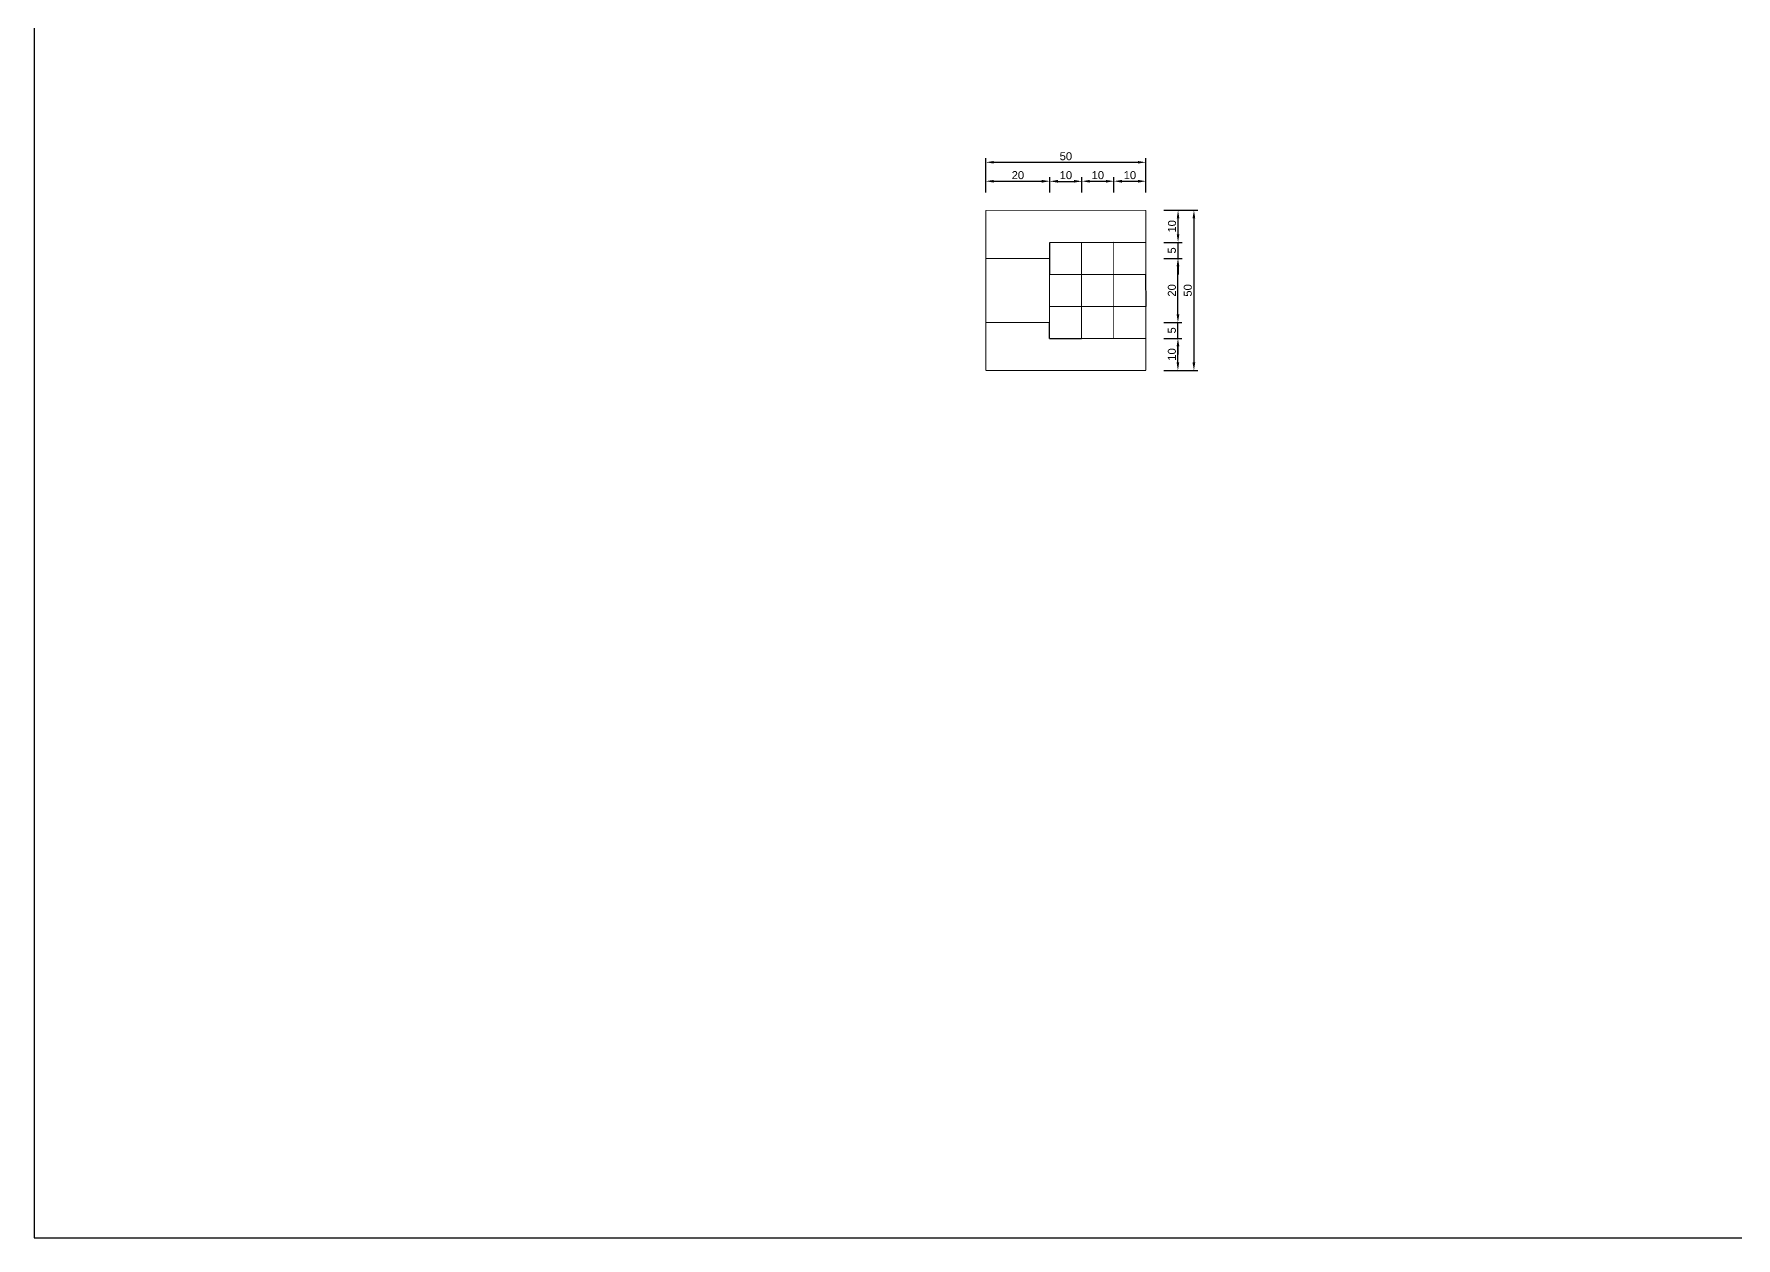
# Model space of a CAD drawing. Header units: millimetres. Extents: x 30 to 267, y 21 to 189.
# Drawn here: x 29.7 to 148.5, y 21 to 105 of the extents above; entities that cross this region are included whole.
import ezdxf

# ---------------------------------------------------------------- set-up
doc = ezdxf.new("R2010")
doc.units = ezdxf.units.MM
doc.styles.get("Standard").update_dxf_attribs({"font": 'arial.ttf'})
doc.dimstyles.new('ISO-25', dxfattribs={"dimtxt": 2.5, "dimasz": 2.5, "dimexe": 1.25, "dimexo": 0.625, "dimtad": 1, "dimtxsty": 'Standard', "dimcen": 2.5, "dimadec": 0, "dimazin": 0, "dimtfac": 1, "dimtmove": 0, "dimatfit": 1, "dimfxl": 1, "dimarcsym": 0})

# ---------------------------------------------------------------- blocks, each defined once
blk = doc.blocks.new('*D226')
at = {"color": 0, "lineweight": -2, "transparency": 16777216}
for p, q in [((96.14, 93.96), (96.14, 96.34)), ((107.32, 93.96), (107.32, 96.34)), ((96.7, 96.06), (106.76, 96.06))]:
    blk.add_line(p, q, dxfattribs=at)
at = {"color": 0, "transparency": 16777216}
for points in [[(96.7, 96.15), (96.7, 95.97), (96.14, 96.06)], [(106.76, 96.15), (106.76, 95.97), (107.32, 96.06)]]:
    blk.add_solid(points, dxfattribs=at)
at = {"layer": 'Defpoints', "color": 0, "transparency": 16777216}
for p in [(107.32, 96.06), (96.14, 93.82), (107.32, 93.82)]:
    blk.add_point(p, dxfattribs=at)
at = {"color": 0, "transparency": 16777216, "insert": (101.73, 96.48), "char_height": 0.559, "attachment_point": 5}
blk.add_mtext('50', dxfattribs=at)
blk = doc.blocks.new('*D227')
at = {"color": 0, "lineweight": -2, "transparency": 16777216}
for p, q in [((96.14, 93.96), (96.14, 95.02)), ((96.7, 94.74), (100.05, 94.74)), ((100.61, 93.96), (100.61, 95.02))]:
    blk.add_line(p, q, dxfattribs=at)
at = {"color": 0, "transparency": 16777216}
for points in [[(96.7, 94.83), (96.7, 94.64), (96.14, 94.74)], [(100.05, 94.83), (100.05, 94.64), (100.61, 94.74)]]:
    blk.add_solid(points, dxfattribs=at)
at = {"layer": 'Defpoints', "color": 0, "transparency": 16777216}
for p in [(100.61, 94.74), (96.14, 93.82), (100.61, 93.82)]:
    blk.add_point(p, dxfattribs=at)
at = {"color": 0, "transparency": 16777216, "insert": (98.38, 95.16), "char_height": 0.559, "attachment_point": 5}
blk.add_mtext('20', dxfattribs=at)
blk = doc.blocks.new('*D228')
at = {"color": 0, "lineweight": -2, "transparency": 16777216}
for p, q in [((100.61, 93.96), (100.61, 95.01)), ((101.17, 94.73), (102.29, 94.73)), ((102.85, 93.96), (102.85, 95.01))]:
    blk.add_line(p, q, dxfattribs=at)
at = {"color": 0, "transparency": 16777216}
for points in [[(101.17, 94.83), (101.17, 94.64), (100.61, 94.73)], [(102.29, 94.83), (102.29, 94.64), (102.85, 94.73)]]:
    blk.add_solid(points, dxfattribs=at)
at = {"layer": 'Defpoints', "color": 0, "transparency": 16777216}
for p in [(102.85, 94.73), (100.61, 93.82), (102.85, 93.82)]:
    blk.add_point(p, dxfattribs=at)
at = {"color": 0, "transparency": 16777216, "insert": (101.73, 95.16), "char_height": 0.559, "attachment_point": 5}
blk.add_mtext('10', dxfattribs=at)
blk = doc.blocks.new('*D229')
at = {"color": 0, "lineweight": -2, "transparency": 16777216}
for p, q in [((102.85, 93.96), (102.85, 95.01)), ((103.4, 94.74), (104.52, 94.74)), ((105.08, 93.96), (105.08, 95.01))]:
    blk.add_line(p, q, dxfattribs=at)
at = {"color": 0, "transparency": 16777216}
for points in [[(103.4, 94.83), (103.4, 94.64), (102.85, 94.74)], [(104.52, 94.83), (104.52, 94.64), (105.08, 94.74)]]:
    blk.add_solid(points, dxfattribs=at)
at = {"layer": 'Defpoints', "color": 0, "transparency": 16777216}
for p in [(105.08, 94.74), (102.85, 93.82), (105.08, 93.82)]:
    blk.add_point(p, dxfattribs=at)
at = {"color": 0, "transparency": 16777216, "insert": (103.96, 95.16), "char_height": 0.559, "attachment_point": 5}
blk.add_mtext('10', dxfattribs=at)
blk = doc.blocks.new('*D230')
at = {"color": 0, "lineweight": -2, "transparency": 16777216}
for p, q in [((105.08, 93.96), (105.08, 95.01)), ((105.64, 94.74), (106.76, 94.74)), ((107.32, 93.96), (107.32, 95.01))]:
    blk.add_line(p, q, dxfattribs=at)
at = {"color": 0, "transparency": 16777216}
for points in [[(105.64, 94.83), (105.64, 94.64), (105.08, 94.74)], [(106.76, 94.83), (106.76, 94.64), (107.32, 94.74)]]:
    blk.add_solid(points, dxfattribs=at)
at = {"layer": 'Defpoints', "color": 0, "transparency": 16777216}
for p in [(107.32, 94.74), (105.08, 93.82), (107.32, 93.82)]:
    blk.add_point(p, dxfattribs=at)
at = {"color": 0, "transparency": 16777216, "insert": (106.2, 95.16), "char_height": 0.559, "attachment_point": 5}
blk.add_mtext('10', dxfattribs=at)
blk = doc.blocks.new('*D231')
at = {"color": 0, "lineweight": -2, "transparency": 16777216}
for p, q in [((108.57, 92.71), (110.95, 92.71)), ((110.67, 92.15), (110.67, 82.09)), ((108.57, 81.53), (110.95, 81.53))]:
    blk.add_line(p, q, dxfattribs=at)
at = {"color": 0, "transparency": 16777216}
for points in [[(110.57, 92.15), (110.76, 92.15), (110.67, 92.71)], [(110.57, 82.09), (110.76, 82.09), (110.67, 81.53)]]:
    blk.add_solid(points, dxfattribs=at)
at = {"layer": 'Defpoints', "color": 0, "transparency": 16777216}
for p in [(108.43, 92.71), (108.43, 81.53), (110.67, 81.53)]:
    blk.add_point(p, dxfattribs=at)
at = {"color": 0, "transparency": 16777216, "insert": (110.24, 87.12), "char_height": 0.559, "attachment_point": 5, "rotation": 90}
blk.add_mtext('50', dxfattribs=at)
blk = doc.blocks.new('*D232')
at = {"color": 0, "lineweight": -2, "transparency": 16777216}
for p, q in [((108.57, 83.77), (109.83, 83.77)), ((109.55, 82.09), (109.55, 83.21)), ((108.57, 81.53), (109.83, 81.53))]:
    blk.add_line(p, q, dxfattribs=at)
at = {"color": 0, "transparency": 16777216}
for points in [[(109.46, 83.21), (109.64, 83.21), (109.55, 83.77)], [(109.46, 82.09), (109.64, 82.09), (109.55, 81.53)]]:
    blk.add_solid(points, dxfattribs=at)
at = {"layer": 'Defpoints', "color": 0, "transparency": 16777216}
for p in [(108.43, 83.77), (109.55, 83.77), (108.43, 81.53)]:
    blk.add_point(p, dxfattribs=at)
at = {"color": 0, "transparency": 16777216, "insert": (109.13, 82.65), "char_height": 0.559, "attachment_point": 5, "rotation": 90}
blk.add_mtext('10', dxfattribs=at)
blk = doc.blocks.new('*D243')
at = {"color": 0, "lineweight": -2, "transparency": 16777216}
for p, q in [((109.55, 85.44), (109.55, 86)), ((108.57, 84.88), (109.83, 84.88)), ((109.55, 83.77), (109.55, 84.88)), ((108.57, 83.77), (109.83, 83.77)), ((109.55, 83.21), (109.55, 82.65))]:
    blk.add_line(p, q, dxfattribs=at)
at = {"color": 0, "transparency": 16777216}
for points in [[(109.46, 85.44), (109.65, 85.44), (109.55, 84.88)], [(109.46, 83.21), (109.65, 83.21), (109.55, 83.77)]]:
    blk.add_solid(points, dxfattribs=at)
at = {"layer": 'Defpoints', "color": 0, "transparency": 16777216}
for p in [(108.43, 84.88), (109.55, 84.88), (108.43, 83.77)]:
    blk.add_point(p, dxfattribs=at)
at = {"color": 0, "transparency": 16777216, "insert": (109.13, 84.33), "char_height": 0.559, "attachment_point": 5, "rotation": 90}
blk.add_mtext('5', dxfattribs=at)
blk = doc.blocks.new('*D244')
at = {"color": 0, "lineweight": -2, "transparency": 16777216}
for p, q in [((108.57, 89.35), (109.83, 89.35)), ((109.55, 85.44), (109.55, 88.8)), ((108.57, 84.88), (109.83, 84.88))]:
    blk.add_line(p, q, dxfattribs=at)
at = {"color": 0, "transparency": 16777216}
for points in [[(109.46, 88.8), (109.65, 88.8), (109.55, 89.35)], [(109.46, 85.44), (109.65, 85.44), (109.55, 84.88)]]:
    blk.add_solid(points, dxfattribs=at)
at = {"layer": 'Defpoints', "color": 0, "transparency": 16777216}
for p in [(108.43, 89.35), (109.55, 89.35), (108.43, 84.88)]:
    blk.add_point(p, dxfattribs=at)
at = {"color": 0, "transparency": 16777216, "insert": (109.13, 87.12), "char_height": 0.559, "attachment_point": 5, "rotation": 90}
blk.add_mtext('20', dxfattribs=at)
blk = doc.blocks.new('*D245')
at = {"color": 0, "lineweight": -2, "transparency": 16777216}
for p, q in [((109.56, 91.03), (109.56, 91.59)), ((108.57, 90.47), (109.84, 90.47)), ((109.56, 89.35), (109.56, 90.47)), ((108.57, 89.35), (109.84, 89.35)), ((109.56, 88.8), (109.56, 88.24))]:
    blk.add_line(p, q, dxfattribs=at)
at = {"color": 0, "transparency": 16777216}
for points in [[(109.47, 91.03), (109.65, 91.03), (109.56, 90.47)], [(109.47, 88.8), (109.65, 88.8), (109.56, 89.35)]]:
    blk.add_solid(points, dxfattribs=at)
at = {"layer": 'Defpoints', "color": 0, "transparency": 16777216}
for p in [(108.43, 90.47), (109.56, 90.47), (108.43, 89.35)]:
    blk.add_point(p, dxfattribs=at)
at = {"color": 0, "transparency": 16777216, "insert": (109.13, 89.91), "char_height": 0.559, "attachment_point": 5, "rotation": 90}
blk.add_mtext('5', dxfattribs=at)
blk = doc.blocks.new('*D246')
at = {"color": 0, "lineweight": -2, "transparency": 16777216}
for p, q in [((108.57, 92.71), (109.84, 92.71)), ((109.56, 91.03), (109.56, 92.15)), ((108.57, 90.47), (109.84, 90.47))]:
    blk.add_line(p, q, dxfattribs=at)
at = {"color": 0, "transparency": 16777216}
for points in [[(109.47, 92.15), (109.65, 92.15), (109.56, 92.71)], [(109.47, 91.03), (109.65, 91.03), (109.56, 90.47)]]:
    blk.add_solid(points, dxfattribs=at)
at = {"layer": 'Defpoints', "color": 0, "transparency": 16777216}
for p in [(108.43, 92.71), (109.56, 92.71), (108.43, 90.47)]:
    blk.add_point(p, dxfattribs=at)
at = {"color": 0, "transparency": 16777216, "insert": (109.14, 91.59), "char_height": 0.559, "attachment_point": 5, "rotation": 90}
blk.add_mtext('10', dxfattribs=at)

msp = doc.modelspace()

# ---------------------------------------------------------------- linework, layer by layer
for p, q in [((100.5952, 90.4722), (100.5941, 88.2373)), ((100.5952, 90.4722), (100.5952, 89.3547)), ((102.8301, 90.4693), (105.065, 90.4824)), ((107.2989, 88.2373), (107.3201, 86.0025)), ((100.5952, 83.7675), (100.5952, 84.8849)), ((100.5952, 83.7675), (102.8301, 83.7645))]:
    msp.add_line(p, q)
at = {"linetype": 'Continuous'}
msp.add_lwpolyline([(29.7011, 21.0016), (267.3096, 21.0016), (267.3096, 189.0141), (29.7011, 189.0141)], close=True, dxfattribs=at)
at = {"const_width": 0.067}
for points in [[(96.1411, 81.5325), (96.1411, 92.707)], [(96.1411, 92.707), (107.3156, 92.707)], [(107.3156, 92.707), (107.2999, 90.4722)], [(107.3156, 92.707), (107.3156, 81.5325)], [(100.5952, 90.4722), (100.5944, 88.796)], [(100.5952, 90.4722), (100.5952, 83.7675)], [(107.2999, 90.4722), (100.5952, 90.4722)], [(102.8301, 83.7645), (102.8301, 90.4693)], [(105.065, 90.4824), (105.065, 83.7675)], [(100.5952, 89.3547), (96.1411, 89.3547)], [(100.5941, 88.2373), (107.2989, 88.2373)], [(107.3201, 86.0025), (100.5952, 86.0025)], [(100.5952, 84.8849), (96.1411, 84.8849)], [(100.5952, 83.7675), (100.5983, 85.4436)], [(100.5952, 83.7675), (107.3156, 83.7675)], [(107.3156, 81.5325), (96.1411, 81.5325)]]:
    msp.add_lwpolyline(points, dxfattribs=at)

# ---------------------------------------------------------------- dimensions: what is measured, and where the dimension line sits
for base, p1, p2, picture, middle in [((107.3156, 96.0587), (96.1411, 93.8245), (107.3156, 93.8245), '*D226', (101.7284, 96.4837)), ((100.6109, 94.7369), (96.1411, 93.8245), (100.6109, 93.8245), '*D227', (98.376, 95.1619)), ((102.8458, 94.7336), (100.6109, 93.8245), (102.8458, 93.8245), '*D228', (101.7284, 95.1585)), ((105.0807, 94.7352), (102.8458, 93.8245), (105.0807, 93.8245), '*D229', (103.9633, 95.1601)), ((107.3156, 94.7352), (105.0807, 93.8245), (107.3156, 93.8245), '*D230', (106.1982, 95.1601))]:
    dim = msp.add_linear_dim(base=base, p1=p1, p2=p2, dimstyle='ISO-25', override={"dimscale": 0.223491, "dimlfac": 4.474456})
    dim.commit()
    dim.dimension.update_dxf_attribs({"geometry": picture, "text_midpoint": middle})
for base, p1, p2, picture, middle in [((110.6677, 81.5325), (108.4331, 92.707), (108.4331, 81.5325), '*D231', (110.2428, 87.1198)), ((109.5609, 92.707), (108.4331, 90.4722), (108.4331, 92.707), '*D246', (109.136, 91.5896)), ((109.5584, 90.4722), (108.4331, 89.3547), (108.4331, 90.4722), '*D245', (109.1346, 89.9134)), ((109.5527, 89.3547), (108.4331, 84.8849), (108.4331, 89.3547), '*D244', (109.1277, 87.1198)), ((109.5527, 84.8849), (108.4331, 83.7675), (108.4331, 84.8849), '*D243', (109.1288, 84.3262)), ((109.5503, 83.7675), (108.4331, 81.5325), (108.4331, 83.7675), '*D232', (109.1253, 82.65))]:
    dim = msp.add_linear_dim(base=base, p1=p1, p2=p2, angle=90, dimstyle='ISO-25', override={"dimscale": 0.223491, "dimlfac": 4.474456})
    dim.commit()
    dim.dimension.update_dxf_attribs({"geometry": picture, "text_midpoint": middle})

doc.saveas('drawing.dxf')
